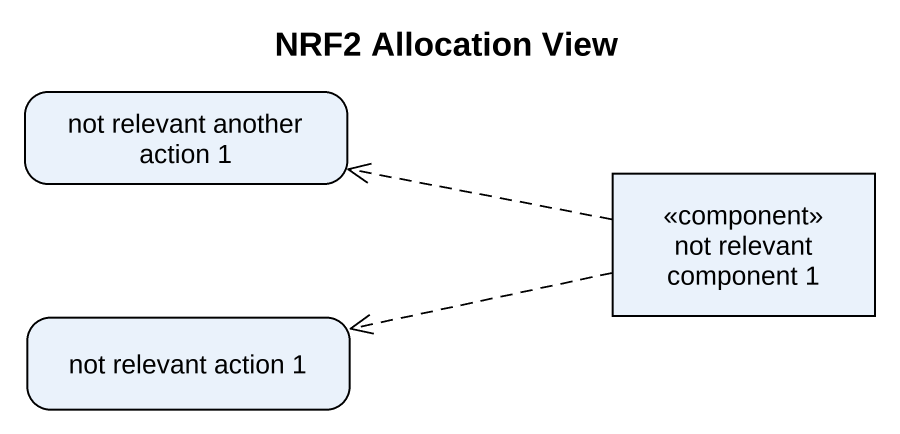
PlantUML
@startuml
title NRF2 Allocation View
hide empty description
state "not relevant another action 1" as not_relevant_another_action
state "not relevant component 1" as not_relevant_component_1 <<component>>
state "not relevant action 1" as not_relevant_action_1
not_relevant_component_1 -left[dashed]-> not_relevant_another_action
not_relevant_component_1 -left[dashed]-> not_relevant_action_1
@enduml
